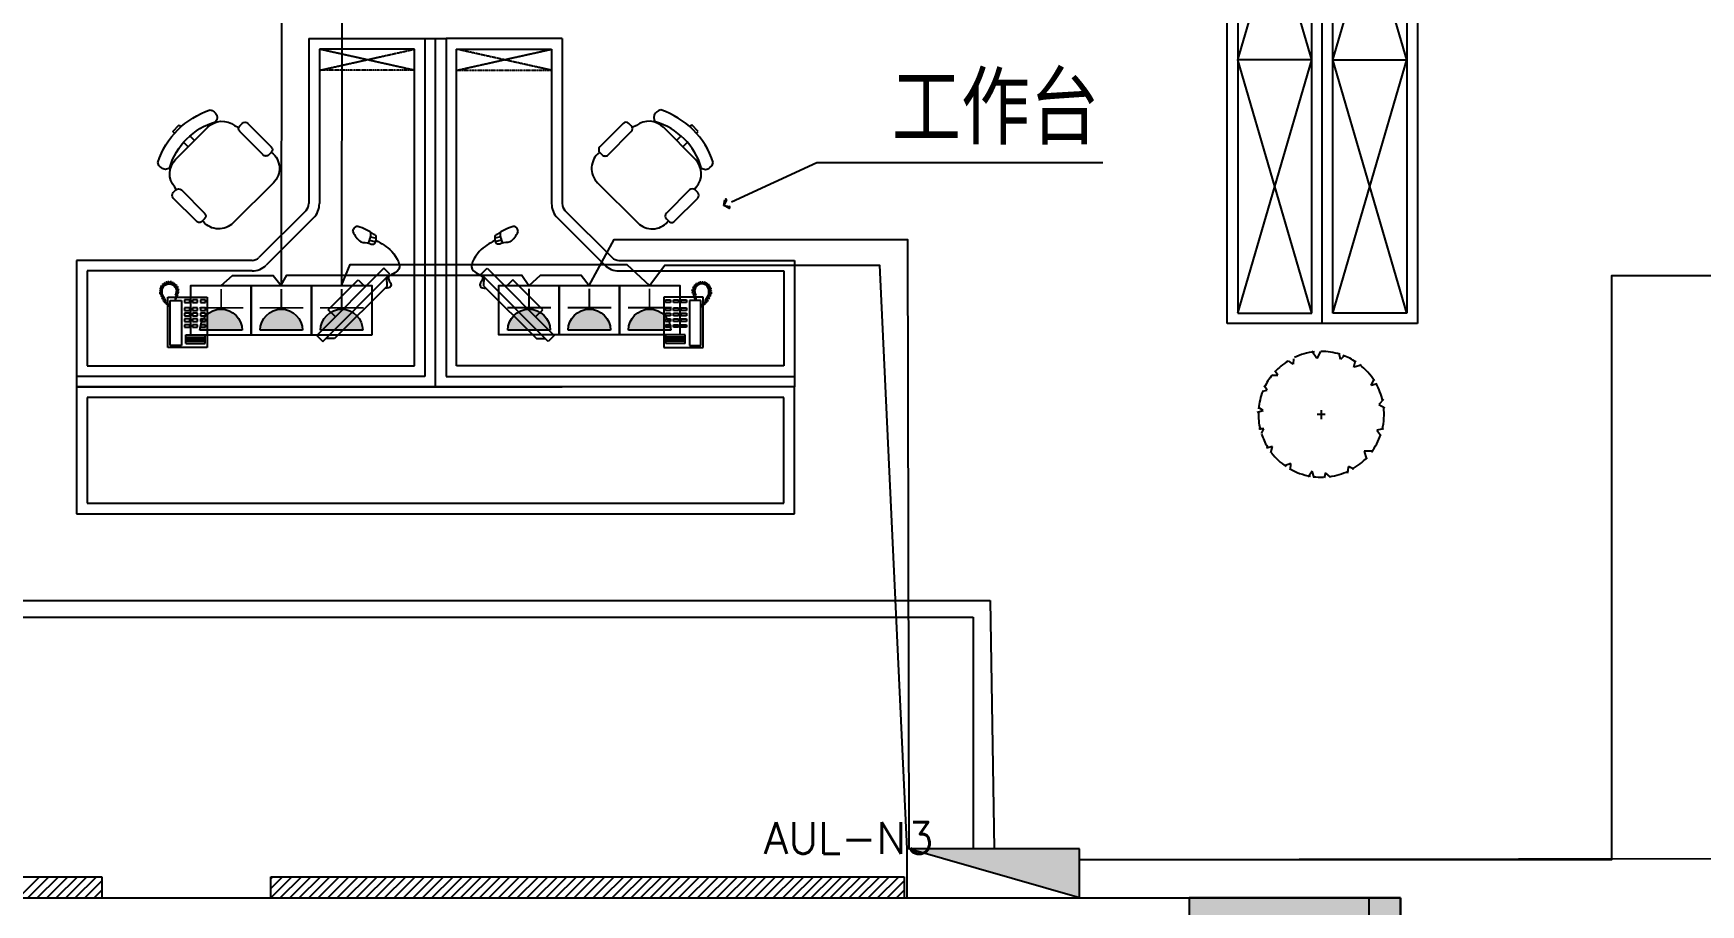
# Model space of a CAD drawing. Header units: inches. Extents: x 10 to 166961, y -47 to 131592.
# Drawn here: x 136649 to 144545, y 33230 to 37357 of the extents above; entities that cross this region are included whole.
import ezdxf

# ---------------------------------------------------------------- set-up
doc = ezdxf.new("R2010")
doc.units = ezdxf.units.IN
doc.header["$MEASUREMENT"] = 0
doc.linetypes.add('CONTINOUS', pattern=[0])
doc.linetypes.add('HIDDEN', pattern=[0.375, 0.25, -0.125])
for name, color, linetype in [('2', 2, 'Continuous'), ('6', 6, 'Continuous'), ('8', 8, 'Continuous'), ('D-电气标号', 7, 'Continuous'), ('Shearwall', 7, 'Continuous'), ('shearwall-bh', 253, 'Continuous'), ('z', 2, 'Continuous'), ('尺寸3', 31, 'Continuous'), ('插座图', 4, 'Continuous')]:
    doc.layers.add(name, color=color, linetype=linetype)
doc.styles.add('F', font='')
doc.styles.get("Standard").update_dxf_attribs({"font": 'txt', "bigfont": 'gbcbig.shx'})
doc.styles.get('F').set_extended_font_data('SimHei')

# ---------------------------------------------------------------- blocks, each defined once
blk = doc.blocks.new('arrr')
at = {"layer": '6'}
for p, q in [((0, 0), (-0.54, 0.41)), ((-0.54, -0.41), (0, 0)), ((-0.39, 0.55), (0, 0)), ((0, 0), (-0.39, -0.55))]:
    blk.add_line(p, q, dxfattribs=at)
for centre, start, end in [((-0.47, 0.49), 34.9749, 232.6151), ((-0.47, -0.49), 127.3887, 325.0213)]:
    blk.add_arc(centre, 0.105, start, end, dxfattribs=at)
blk = doc.blocks.new('A$C127C375D')
at = {"layer": '插座图', "lineweight": -2}
blk.add_hatch(color=3, dxfattribs=at).paths.add_polyline_path([(91.7, 8.4, 1), (16.1, 8.4)])
at = {"layer": '插座图', "color": 3, "lineweight": -2}
blk.add_line((16.1, 8.4), (91.7, 8.4), dxfattribs=at)
blk.add_lwpolyline([(0, 0), (107.8, 0), (107.8, 88.6), (0, 88.6)], close=True, dxfattribs=at)
at = {"layer": '插座图', "color": 3, "lineweight": -2, "const_width": 3.2}
for points in [[(53.9, 46.2), (53.9, 82.6)], [(14.3, 48.8), (92.6, 48.8)]]:
    blk.add_lwpolyline(points, dxfattribs=at)
at = {"layer": '插座图', "color": 3, "lineweight": -2}
blk.add_arc((53.9, 8.4), 37.8, 0, 180, dxfattribs=at)
blk = doc.blocks.new('A$C120B0ACC')
at = {"layer": '插座图', "lineweight": -2}
blk.add_hatch(color=3, dxfattribs=at).paths.add_polyline_path([(0, 44.1), (0, 0), (152.7, 0)])
at = {"layer": '插座图', "color": 3, "lineweight": -2}
for p, q in [((154.2, 44.1), (0, 44.1)), ((0, 44.1), (152.7, 0)), ((0, 44.1), (0, 0)), ((154.2, 0), (154.2, 44.1)), ((0, 0), (154.2, 0)), ((0, 0), (152.7, 0))]:
    blk.add_line(p, q, dxfattribs=at)

msp = doc.modelspace()

# ---------------------------------------------------------------- hatches: boundary and pattern name
at = {"layer": 'shearwall-bh'}
msp.add_hatch(color=252, dxfattribs=at).paths.add_polyline_path([(143123.4, 33262), (142123.4, 33262), (142123.4, 32212), (143123.4, 32212)])

# ---------------------------------------------------------------- linework, layer by layer
at = {"color": 2}
for p, q in [((137824.7, 37628.7), (137823.2, 36164.3)), ((138110.2, 37628.7), (138108.7, 36162.8)), ((127066, 34671), (141181, 34671)), ((141181, 34671), (141198.7, 33495.3)), ((127003.5, 34592), (141100, 34592)), ((141100, 34592), (141100, 33495.3)), ((146509.7, 33451), (141603, 33442))]:
    msp.add_line(p, q, dxfattribs=at)
at = {"color": 0, "linetype": 'ByBlock'}
for p, q in [((142727.5, 35817.5), (142703.7, 35851.7)), ((142745.3, 35850.2), (142727.5, 35817.5)), ((142614.7, 35790.8), (142593.9, 35805.7)), ((142617.6, 35816), (142614.7, 35790.8)), ((142839, 35811.6), (142832.9, 35842.8)), ((142858.2, 35831), (142839, 35811.6)), ((142902.9, 35775.9), (142910.3, 35807.1)), ((142938.4, 35784.9), (142902.9, 35775.9)), ((142513.6, 35737.3), (142541.9, 35737.3)), ((142541.9, 35737.3), (142528.5, 35758.1)), ((142984.4, 35689.8), (142999.4, 35719.5)), ((143012.7, 35697.2), (142984.4, 35689.8)), ((142470.5, 35663), (142492.9, 35667.6)), ((142492.9, 35667.6), (142478.1, 35688.3)), ((143042.4, 35622.9), (143021.6, 35599.2)), ((142445.4, 35562.1), (142473.5, 35570.9)), ((142473.5, 35570.9), (142455.7, 35581.3)), ((142766.2, 35552.5), (142729, 35552.5)), ((142748.2, 35572.4), (142748.2, 35529.4)), ((143021.6, 35599.2), (143049.8, 35582.8)), ((142476.6, 35483.3), (142452.8, 35483.3)), ((142466.1, 35462.5), (142476.6, 35483.3)), ((143043.9, 35483.3), (143011.2, 35477.4)), ((143011.2, 35477.4), (143030.6, 35452.1)), ((142518.2, 35400), (142488.4, 35392.6)), ((142509.3, 35370.4), (142518.2, 35400)), ((142994.9, 35377.8), (142951.7, 35377.8)), ((142951.7, 35377.8), (142962.2, 35340.7)), ((142604.3, 35319.8), (142574.6, 35308)), ((142602.8, 35290.2), (142604.3, 35319.8)), ((142877.6, 35305), (142871.5, 35272.3)), ((142902.9, 35293.2), (142877.6, 35305)), ((142705.2, 35282.8), (142686, 35254.5)), ((142714.2, 35253.1), (142705.2, 35282.8)), ((142769.1, 35275.4), (142761.7, 35251.6)), ((142792.8, 35254.5), (142769.1, 35275.4))]:
    msp.add_line(p, q, dxfattribs=at)
at = {"color": 2}
for points in [[(139281.7, 36163.3), (139400, 36380), (140788, 36380), (140794.4, 33495.3)], [(138108.7, 36162.8), (138149.5, 36262.5), (139460, 36262.5), (139567.2, 36162.8)], [(139567.2, 36163.3), (139640, 36258.5), (140655.5, 36258.5), (140786.1, 33495.3)], [(137537.7, 36162.8), (137592.5, 36210.5), (137784, 36210.5), (137823.2, 36162.8)], [(137823.2, 36164.3), (137849, 36211), (138962, 36211), (138995.7, 36162.8)], [(138996.2, 36163.3), (139051, 36211), (139242.5, 36211), (139281.7, 36163.3)], [(145938.7, 36162.3), (145886.5, 36209), (144123, 36209), (144123, 33442), (141603, 33442)]]:
    msp.add_lwpolyline(points, dxfattribs=at)
at = {"color": 0, "linetype": 'ByBlock'}
for start, end in [(72.84372, 90.25861), (122.01221, 137.54092), (96.2638, 115.32162), (56.27832, 69.77064), (32.07924, 52.21135), (140.94414, 154.8696), (12.43048, 29.3539), (158.29585, 175.00863), (177.31874, 194.27366), (346.09414, 6.65978), (198.26287, 211.07656), (322.95095, 341.32945), (217.83327, 236.29148), (299.44959, 316.70632), (239.60623, 260.26287), (262.58189, 272.04026), (277.44769, 295.76344)]:
    msp.add_arc((142748.2, 35552.5), 297.8, start, end, dxfattribs=at)
at = {"layer": '2', "color": 252}
for p, q in [((137953.5, 37332), (138503.4, 37332)), ((138503.4, 37332), (138503.4, 35732)), ((138503.4, 37332), (138603.4, 37332)), ((138553.4, 35682), (138553.4, 37332)), ((138603.4, 37332), (138603.4, 35732)), ((139153.2, 37332), (138603.4, 37332)), ((138503.4, 35732), (136853.4, 35732)), ((136853.4, 35732), (136853.4, 35682)), ((138603.4, 35732), (140253.4, 35732)), ((140253.4, 35732), (140253.4, 35682)), ((136853.4, 35682), (138553.4, 35682)), ((138553.4, 35682), (137953.5, 35682)), ((138553.4, 35682), (137953.5, 35682)), ((138553.4, 35682), (139153.2, 35682)), ((138553.4, 35682), (139153.2, 35682)), ((140253.4, 35682), (138553.4, 35682))]:
    msp.add_line(p, q, dxfattribs=at)
at = {"layer": '6', "color": 252}
for p, q in [((137953.5, 37332), (137953.5, 36550.5)), ((139153.2, 37332), (139153.2, 36550.5)), ((137504.5, 36985.7), (137511.5, 36978.7)), ((139602.3, 36985.7), (139595.3, 36978.7)), ((137309, 36892.8), (137339.2, 36923)), ((137318.6, 36883.2), (137309, 36892.8)), ((137322.7, 36759.9), (137474.4, 36912.3)), ((137339.2, 36923), (137348.9, 36913.3)), ((137602.2, 36920), (137621.6, 36910.9)), ((137626.3, 36918.8), (137637.7, 36930.2)), ((137736.4, 36781.6), (137626.3, 36891.6)), ((137664.9, 36930.2), (137775, 36820.2)), ((139441.9, 36930.2), (139331.8, 36820.2)), ((139370.4, 36781.6), (139480.4, 36891.6)), ((139480.4, 36918.8), (139469.1, 36930.2)), ((139504.6, 36920), (139485.2, 36910.9)), ((139784, 36759.9), (139632.4, 36912.3)), ((139767.6, 36923), (139757.9, 36913.3)), ((139797.8, 36892.8), (139767.6, 36923)), ((139788.1, 36883.2), (139797.8, 36892.8)), ((137382.2, 36819.6), (137361.5, 36840.3)), ((137391.6, 36870.4), (137412.2, 36849.8)), ((139715.1, 36870.4), (139694.6, 36849.8)), ((139724.6, 36819.6), (139745.3, 36840.3)), ((137253.7, 36720.9), (137246.8, 36727.9)), ((137775, 36793), (137763.6, 36781.6)), ((137776, 36794.1), (137777.5, 36793)), ((139330.7, 36794.1), (139329.3, 36793)), ((139331.8, 36793), (139343.2, 36781.6)), ((139853, 36720.9), (139860, 36727.9)), ((137785.9, 36649.5), (137595.2, 36458.8)), ((139320.9, 36649.5), (139511.6, 36458.8)), ((137311.5, 36604), (137322.9, 36615.4)), ((137421.5, 36466.7), (137311.5, 36576.8)), ((137324.8, 36617), (137318.3, 36629)), ((137350.1, 36615.4), (137460.1, 36505.3)), ((139756.7, 36615.4), (139646.7, 36505.3)), ((139685.3, 36466.7), (139795.3, 36576.8)), ((139782, 36617), (139788.5, 36629)), ((139795.3, 36604), (139783.9, 36615.4)), ((137940.4, 36518.7), (137716.7, 36295.1)), ((139166.4, 36518.7), (139390.1, 36295.1)), ((137460.1, 36478.1), (137448.7, 36466.7)), ((137454.5, 36463.8), (137450.5, 36468.5)), ((139646.7, 36478.1), (139658.1, 36466.7)), ((139652.2, 36463.8), (139656.3, 36468.5)), ((137684.9, 36281.9), (136853.4, 36281.9)), ((136853.4, 36281.9), (136853.4, 35732)), ((139421.9, 36281.9), (140253.4, 36281.9)), ((140253.4, 36281.9), (140253.4, 35732))]:
    msp.add_line(p, q, dxfattribs=at)
for centre, start, end in [((137908.5, 36550.5), 315.00001, 0), ((139198.2, 36550.5), 180, 224.99999), ((137684.9, 36326.9), 270, 315.00001), ((139421.9, 36326.9), 224.99999, 270)]:
    msp.add_arc(centre, 45, start, end, dxfattribs=at)
at = {"layer": '6', "color": 252, "extrusion": (0, 0, -1)}
for centre, major_axis, start_param, end_param in [((137606.3, 36626.2), (273.6, 273.6), 4.241936, 5.182842), ((137484.1, 36965.3), (20.4, 20.4), 4.712389, 4.726071), ((137484.1, 36965.3), (20.4, 20.4), -0.705229, 0), ((137491.1, 36958.3), (20.4, 20.4), 0, 1.570796), ((137601, 36631.4), (225.8, 225.8), 4.211213, 5.213565), ((137542.6, 36844.5), (68, 68), 4.709722, 6.166276), ((137639.9, 36905.2), (13.6, 13.6), 3.141593, 4.712389), ((137651.3, 36916.6), (13.6, 13.6), 4.712389, 6.283185), ((137761.4, 36806.6), (13.6, 13.6), 0, 1.570796), ((137267.2, 36748.3), (20.4, 20.4), 3.141593, 3.846821), ((137267.2, 36748.3), (-20.4, 20.4), 6.269503, 6.283185), ((137274.2, 36741.3), (20.4, 20.4), 1.570796, 3.141593), ((137390.9, 36692), (68, 68), 3.212044, 4.709722), ((137750, 36795.2), (13.6, 13.6), 1.570796, 3.141593), ((137717.8, 36717.5), (68, 68), -0.116909, 1.570796), ((137325.1, 36590.4), (13.6, 13.6), 3.141593, 4.712389), ((137336.5, 36601.7), (13.6, 13.6), 4.712389, 6.283185), ((137446.5, 36491.7), (13.6, 13.6), 0, 1.570796), ((137435.1, 36480.3), (13.6, 13.6), 1.570796, 3.141593), ((137527.2, 36526.9), (68, 68), 1.570796, 3.212044)]:
    msp.add_ellipse(centre, major_axis=major_axis, ratio=1, start_param=start_param, end_param=end_param, dxfattribs=at)
at = {"layer": '6', "color": 252}
for centre, major_axis, start_param, end_param in [((139615.7, 36958.3), (-20.4, 20.4), 0, 1.570796), ((139622.7, 36965.3), (-20.4, 20.4), -0.705229, 0), ((139500.5, 36626.2), (-273.6, 273.6), 4.241936, 5.182842), ((139622.7, 36965.3), (-20.4, 20.4), 4.712389, 4.726071), ((139455.5, 36916.6), (-13.6, 13.6), 4.712389, 6.283185), ((139466.8, 36905.2), (-13.6, 13.6), 3.141593, 4.712389), ((139564.2, 36844.5), (-68, 68), 4.709722, 6.166276), ((139505.7, 36631.4), (-225.8, 225.8), 4.211213, 5.213565), ((139345.4, 36806.6), (-13.6, 13.6), 0, 1.570796), ((139388.9, 36717.5), (-68, 68), -0.116909, 1.570796), ((139356.8, 36795.2), (-13.6, 13.6), 1.570796, 3.141593), ((139715.8, 36692), (-68, 68), 3.212044, 4.709722), ((139832.6, 36741.3), (-20.4, 20.4), 1.570796, 3.141593), ((139839.6, 36748.3), (20.4, 20.4), 6.269503, 6.283185), ((139839.6, 36748.3), (-20.4, 20.4), 3.141593, 3.846821), ((139770.3, 36601.7), (-13.6, 13.6), 4.712389, 6.283185), ((139781.7, 36590.4), (-13.6, 13.6), 3.141593, 4.712389), ((139660.3, 36491.7), (-13.6, 13.6), 0, 1.570796), ((139579.6, 36526.9), (-68, 68), 1.570796, 3.212044), ((139671.7, 36480.3), (-13.6, 13.6), 1.570796, 3.141593)]:
    msp.add_ellipse(centre, major_axis=major_axis, ratio=1, start_param=start_param, end_param=end_param, dxfattribs=at)
at = {"layer": '8', "color": 252, "linetype": 'HIDDEN'}
for p, q in [((138003.5, 37182), (138453.4, 37282)), ((138453.4, 37182), (138003.5, 37282)), ((139103.2, 37182), (138653.4, 37282)), ((138653.4, 37182), (139103.2, 37282)), ((138453.4, 37182), (138003.5, 37182)), ((138653.4, 37182), (139103.2, 37182))]:
    msp.add_line(p, q, dxfattribs=at)
at = {"layer": '8', "color": 252}
for p, q in [((138003.5, 37282), (138003.5, 36550.5)), ((138453.4, 37282), (138003.5, 37282)), ((138453.4, 35782), (138453.4, 37282)), ((138653.4, 35782), (138653.4, 37282)), ((138653.4, 37282), (139103.2, 37282)), ((139103.2, 37282), (139103.2, 36550.5)), ((137975.7, 36483.4), (137752.1, 36259.7)), ((139131.1, 36483.4), (139354.7, 36259.7)), ((138162.5, 36417.9), (138164.5, 36430.2)), ((138944.3, 36417.9), (138942.3, 36430.2)), ((138242, 36377.2), (138269.3, 36369.2)), ((138245.9, 36393.6), (138273.1, 36386.2)), ((138860.9, 36393.6), (138833.7, 36386.2)), ((138864.8, 36377.2), (138837.5, 36369.2)), ((137684.9, 36231.9), (136903.4, 36231.9)), ((136903.4, 36231.9), (136903.4, 35782)), ((137262.8, 36170.9), (137259.3, 36166.8)), ((137259.3, 36166.8), (137262.8, 36158.4)), ((137269, 36166.4), (137262.8, 36170.9)), ((137271.9, 36175.7), (137267.9, 36173.9)), ((137267.9, 36173.9), (137269, 36166.4)), ((137268.1, 36162.1), (137282.1, 36168.8)), ((137277.6, 36170.6), (137271.9, 36175.7)), ((137281.9, 36180), (137277, 36178)), ((137277, 36178), (137277.6, 36170.6)), ((137284.8, 36172.1), (137281.9, 36180)), ((137282.1, 36168.8), (137297.9, 36170)), ((137286.6, 36179.5), (137284.8, 36172.1)), ((137291, 36180.1), (137286.6, 36179.5)), ((137294.9, 36173.4), (137291, 36180.1)), ((137297.3, 36179.8), (137294.9, 36173.4)), ((137302.3, 36179.4), (137297.3, 36179.8)), ((137297.9, 36170), (137311.8, 36163.9)), ((137302.2, 36170.9), (137302.3, 36179.4)), ((137306.3, 36177.2), (137302.2, 36170.9)), ((137310.2, 36175.4), (137306.3, 36177.2)), ((137310.8, 36167.9), (137310.2, 36175.4)), ((137316.1, 36173.3), (137310.8, 36167.9)), ((137320.6, 36170.2), (137316.1, 36173.3)), ((137317.2, 36162.5), (137320.6, 36170.2)), ((139421.9, 36231.9), (140203.4, 36231.9)), ((139786.1, 36170.2), (139790.6, 36173.3)), ((139789.6, 36162.5), (139786.1, 36170.2)), ((139790.6, 36173.3), (139796, 36167.9)), ((139808.8, 36170), (139795, 36163.9)), ((139796, 36167.9), (139796.6, 36175.4)), ((139796.6, 36175.4), (139800.5, 36177.2)), ((139800.5, 36177.2), (139804.5, 36170.9)), ((139804.5, 36179.4), (139809.5, 36179.8)), ((139804.5, 36170.9), (139804.5, 36179.4)), ((139824.7, 36168.8), (139808.8, 36170)), ((139809.5, 36179.8), (139811.9, 36173.4)), ((139811.9, 36173.4), (139815.8, 36180.1)), ((139815.8, 36180.1), (139820.2, 36179.5)), ((139820.2, 36179.5), (139822, 36172.1)), ((139822, 36172.1), (139824.8, 36180)), ((139838.7, 36162.1), (139824.7, 36168.8)), ((139824.8, 36180), (139829.8, 36178)), ((139829.8, 36178), (139829.2, 36170.6)), ((139829.2, 36170.6), (139834.8, 36175.7)), ((139834.8, 36175.7), (139838.9, 36173.9)), ((139838.9, 36173.9), (139837.8, 36166.4)), ((139837.8, 36166.4), (139844, 36170.9)), ((139844, 36170.9), (139847.5, 36166.8)), ((139847.5, 36166.8), (139844, 36158.4)), ((140203.4, 36231.9), (140203.4, 35782)), ((137248.3, 36131.1), (137248, 36123.2)), ((137248, 36123.2), (137255.4, 36121.5)), ((137256.1, 36131.3), (137248.3, 36131.1)), ((137248.6, 36139.8), (137248.4, 36133.7)), ((137248.4, 36133.7), (137256.1, 36131.3)), ((137255.3, 36142.8), (137248.6, 36139.8)), ((137249.7, 36151.4), (137248.9, 36145)), ((137248.9, 36145), (137255.3, 36142.8)), ((137257.8, 36151), (137249.7, 36151.4)), ((137255.4, 36121.5), (137251.8, 36116.9)), ((137251.8, 36116.9), (137254.7, 36110.6)), ((137255.5, 36161.1), (137252.9, 36156.7)), ((137252.9, 36156.7), (137257.8, 36151)), ((137254.7, 36110.6), (137261.2, 36112)), ((137262.8, 36158.4), (137255.5, 36161.1)), ((137261.2, 36112), (137257.4, 36105)), ((137257.4, 36105), (137261, 36098)), ((137258.6, 36145.4), (137268.1, 36162.1)), ((137258.7, 36120.3), (137258.6, 36145.4)), ((137269.8, 36101.2), (137258.8, 36119.8)), ((137261, 36098), (137268.6, 36099.1)), ((137268.6, 36099.1), (137263.8, 36093.1)), ((137263.8, 36093.1), (137265.7, 36088.7)), ((137265.7, 36088.7), (137269.4, 36090)), ((137269.4, 36090), (137266.5, 36087)), ((137266.5, 36087), (137267.9, 36084.2)), ((137276.4, 36089.4), (137269.8, 36101.2)), ((137273.1, 36087.8), (137276.4, 36089.4)), ((137275.6, 36087.1), (137273.1, 36087.8)), ((137276.3, 36085), (137275.6, 36087.1)), ((137285.3, 36075.8), (137285.3, 36107)), ((137285.3, 36107), (137321.3, 36107)), ((137296.1, 35879.1), (137296.1, 36091.9)), ((137296.1, 36091.9), (137351, 36091.9)), ((137311.8, 36163.9), (137322.1, 36152.9)), ((137324.6, 36165.3), (137317.2, 36162.5)), ((137320, 36101.1), (137319.3, 36091.9)), ((137321.3, 36107), (137320, 36101.1)), ((137323.3, 36122.9), (137320.4, 36117.7)), ((137320.4, 36117.7), (137323.7, 36113.1)), ((137323.7, 36113.1), (137321.3, 36107)), ((137322.1, 36152.9), (137327.3, 36138.3)), ((137327.3, 36138.3), (137323.3, 36122.9)), ((137323.5, 36091.9), (137323.6, 36092.9)), ((137323.6, 36092.9), (137324.6, 36105.1)), ((137328.1, 36160.9), (137324.6, 36165.3)), ((137324.6, 36105.1), (137327, 36111.2)), ((137325, 36154.8), (137328.1, 36160.9)), ((137331.8, 36157), (137325, 36154.8)), ((137325.4, 36107), (137471.4, 36107)), ((137326.2, 36123.7), (137334.3, 36125.5)), ((137332.7, 36120.2), (137326.2, 36123.7)), ((137326.8, 36112.9), (137330.3, 36114.6)), ((137327, 36111.2), (137326.8, 36112.9)), ((137328.3, 36145.9), (137333.9, 36151.5)), ((137335.9, 36144.9), (137328.3, 36145.9)), ((137328.7, 36135.4), (137337.1, 36138.4)), ((137336, 36132.1), (137328.7, 36135.4)), ((137330.3, 36114.6), (137332.7, 36120.2)), ((137333.9, 36151.5), (137331.8, 36157)), ((137334.3, 36125.5), (137336, 36132.1)), ((137337.1, 36138.4), (137335.9, 36144.9)), ((137351, 36091.9), (137351, 35879.1)), ((137365.3, 36094.8), (137365.3, 36082.7)), ((137389.5, 36094.8), (137365.3, 36094.8)), ((137389.5, 36082.7), (137389.5, 36094.8)), ((137402.2, 36094.8), (137402.2, 36082.7)), ((137426.5, 36094.8), (137402.2, 36094.8)), ((137426.5, 36082.7), (137426.5, 36094.8)), ((137440.2, 36094.8), (137440.2, 36082.7)), ((137464.5, 36094.8), (137440.2, 36094.8)), ((137464.5, 36082.7), (137464.5, 36094.8)), ((137471.4, 36107), (137471.4, 35869.4)), ((139781.4, 36107), (139635.3, 36107)), ((139635.3, 36107), (139635.3, 35869.4)), ((139642.3, 36082.7), (139642.3, 36094.8)), ((139642.3, 36094.8), (139666.5, 36094.8)), ((139666.5, 36094.8), (139666.5, 36082.7)), ((139680.3, 36082.7), (139680.3, 36094.8)), ((139680.3, 36094.8), (139704.6, 36094.8)), ((139704.6, 36094.8), (139704.6, 36082.7)), ((139717.3, 36082.7), (139717.3, 36094.8)), ((139717.3, 36094.8), (139741.5, 36094.8)), ((139741.5, 36094.8), (139741.5, 36082.7)), ((139810.7, 36091.9), (139755.8, 36091.9)), ((139755.8, 36091.9), (139755.8, 35879.1)), ((139769.6, 36138.4), (139770.9, 36144.9)), ((139778.1, 36135.4), (139769.6, 36138.4)), ((139770.7, 36132.1), (139778.1, 36135.4)), ((139772.5, 36125.5), (139770.7, 36132.1)), ((139770.9, 36144.9), (139778.5, 36145.9)), ((139780.5, 36123.7), (139772.5, 36125.5)), ((139772.9, 36151.5), (139775, 36157)), ((139778.5, 36145.9), (139772.9, 36151.5)), ((139774, 36120.2), (139780.5, 36123.7)), ((139776.5, 36114.6), (139774, 36120.2)), ((139775, 36157), (139781.8, 36154.8)), ((139780, 36112.9), (139776.5, 36114.6)), ((139778.7, 36160.9), (139782.2, 36165.3)), ((139781.8, 36154.8), (139778.7, 36160.9)), ((139784.6, 36152.9), (139779.5, 36138.3)), ((139779.5, 36138.3), (139783.5, 36122.9)), ((139779.8, 36111.2), (139780, 36112.9)), ((139782.2, 36105.1), (139779.8, 36111.2)), ((139782.2, 36165.3), (139789.6, 36162.5)), ((139783.2, 36092.9), (139782.2, 36105.1)), ((139786.3, 36117.7), (139783.1, 36113.1)), ((139783.1, 36113.1), (139785.5, 36107)), ((139783.3, 36091.9), (139783.2, 36092.9)), ((139783.5, 36122.9), (139786.3, 36117.7)), ((139795, 36163.9), (139784.6, 36152.9)), ((139785.5, 36107), (139786.7, 36101.1)), ((139821.4, 36107), (139785.5, 36107)), ((139786.7, 36101.1), (139787.5, 36091.9)), ((139810.7, 35879.1), (139810.7, 36091.9)), ((139821.4, 36075.8), (139821.4, 36107)), ((139830.4, 36089.4), (139837, 36101.2)), ((139833.7, 36087.8), (139830.4, 36089.4)), ((139830.5, 36085), (139831.2, 36087.1)), ((139831.2, 36087.1), (139833.7, 36087.8)), ((139837, 36101.2), (139848, 36119.8)), ((139837.4, 36090), (139840.2, 36087)), ((139841.1, 36088.7), (139837.4, 36090)), ((139838.2, 36099.1), (139843, 36093.1)), ((139845.8, 36098), (139838.2, 36099.1)), ((139848.2, 36145.4), (139838.7, 36162.1)), ((139840.2, 36087), (139838.9, 36084.2)), ((139843, 36093.1), (139841.1, 36088.7)), ((139844, 36158.4), (139851.3, 36161.1)), ((139845.5, 36112), (139849.4, 36105)), ((139852.1, 36110.6), (139845.5, 36112)), ((139849.4, 36105), (139845.8, 36098)), ((139848.1, 36120.3), (139848.2, 36145.4)), ((139853.9, 36156.7), (139848.9, 36151)), ((139848.9, 36151), (139857.1, 36151.4)), ((139858.4, 36133.7), (139850.7, 36131.3)), ((139850.7, 36131.3), (139858.5, 36131.1)), ((139851.3, 36161.1), (139853.9, 36156.7)), ((139851.3, 36121.5), (139855, 36116.9)), ((139858.8, 36123.2), (139851.4, 36121.5)), ((139857.9, 36145), (139851.5, 36142.8)), ((139851.5, 36142.8), (139858.1, 36139.8)), ((139855, 36116.9), (139852.1, 36110.6)), ((139857.1, 36151.4), (139857.9, 36145)), ((139858.1, 36139.8), (139858.4, 36133.7)), ((139858.5, 36131.1), (139858.8, 36123.2)), ((137267.9, 36084.2), (137272.8, 36084.4)), ((137272.8, 36084.4), (137274.5, 36081.2)), ((137274.5, 36081.2), (137276.7, 36076.8)), ((137279.8, 36079.7), (137276.3, 36085)), ((137276.7, 36076.8), (137296.1, 36060.8)), ((137296.1, 36068.4), (137279.8, 36079.7)), ((137285.3, 35869.4), (137285.3, 36069.7)), ((137365.3, 36082.7), (137389.5, 36082.7)), ((137365.3, 36057), (137365.3, 36044.9)), ((137389.5, 36057), (137365.3, 36057)), ((137365.3, 36044.9), (137389.5, 36044.9)), ((137365.3, 36031.5), (137365.3, 36019.4)), ((137389.5, 36031.5), (137365.3, 36031.5)), ((137365.3, 36019.4), (137389.5, 36019.4)), ((137389.5, 36044.9), (137389.5, 36057)), ((137389.5, 36019.4), (137389.5, 36031.5)), ((137402.2, 36082.7), (137426.5, 36082.7)), ((137402.2, 36057), (137402.2, 36044.9)), ((137426.5, 36057), (137402.2, 36057)), ((137402.2, 36044.9), (137426.5, 36044.9)), ((137402.2, 36031.5), (137402.2, 36019.4)), ((137426.5, 36031.5), (137402.2, 36031.5)), ((137402.2, 36019.4), (137426.5, 36019.4)), ((137426.5, 36044.9), (137426.5, 36057)), ((137426.5, 36019.4), (137426.5, 36031.5)), ((137440.2, 36082.7), (137464.5, 36082.7)), ((137440.2, 36057), (137440.2, 36044.9)), ((137464.5, 36057), (137440.2, 36057)), ((137440.2, 36044.9), (137464.5, 36044.9)), ((137440.2, 36031.5), (137440.2, 36019.4)), ((137464.5, 36031.5), (137440.2, 36031.5)), ((137440.2, 36019.4), (137464.5, 36019.4)), ((137464.5, 36044.9), (137464.5, 36057)), ((137464.5, 36019.4), (137464.5, 36031.5)), ((139666.5, 36082.7), (139642.3, 36082.7)), ((139642.3, 36044.9), (139642.3, 36057)), ((139642.3, 36057), (139666.5, 36057)), ((139666.5, 36044.9), (139642.3, 36044.9)), ((139642.3, 36019.4), (139642.3, 36031.5)), ((139642.3, 36031.5), (139666.5, 36031.5)), ((139666.5, 36019.4), (139642.3, 36019.4)), ((139666.5, 36057), (139666.5, 36044.9)), ((139666.5, 36031.5), (139666.5, 36019.4)), ((139704.6, 36082.7), (139680.3, 36082.7)), ((139680.3, 36044.9), (139680.3, 36057)), ((139680.3, 36057), (139704.6, 36057)), ((139704.6, 36044.9), (139680.3, 36044.9)), ((139680.3, 36019.4), (139680.3, 36031.5)), ((139680.3, 36031.5), (139704.6, 36031.5)), ((139704.6, 36019.4), (139680.3, 36019.4)), ((139704.6, 36057), (139704.6, 36044.9)), ((139704.6, 36031.5), (139704.6, 36019.4)), ((139741.5, 36082.7), (139717.3, 36082.7)), ((139717.3, 36044.9), (139717.3, 36057)), ((139717.3, 36057), (139741.5, 36057)), ((139741.5, 36044.9), (139717.3, 36044.9)), ((139717.3, 36019.4), (139717.3, 36031.5)), ((139717.3, 36031.5), (139741.5, 36031.5)), ((139741.5, 36019.4), (139717.3, 36019.4)), ((139741.5, 36057), (139741.5, 36044.9)), ((139741.5, 36031.5), (139741.5, 36019.4)), ((139810.7, 36068.4), (139827, 36079.7)), ((139830.1, 36076.8), (139810.7, 36060.8)), ((139821.4, 35869.4), (139821.4, 36069.7)), ((139827, 36079.7), (139830.5, 36085)), ((139832.3, 36081.2), (139830.1, 36076.8)), ((139834, 36084.4), (139832.3, 36081.2)), ((139838.9, 36084.2), (139834, 36084.4)), ((137365.3, 36004.5), (137365.3, 35992.3)), ((137389.5, 36004.5), (137365.3, 36004.5)), ((137365.3, 35992.3), (137389.5, 35992.3)), ((137365.3, 35977), (137365.3, 35964.9)), ((137389.5, 35977), (137365.3, 35977)), ((137365.3, 35964.9), (137389.5, 35964.9)), ((137389.5, 35992.3), (137389.5, 36004.5)), ((137389.5, 35964.9), (137389.5, 35977)), ((137402.2, 36004.5), (137402.2, 35992.3)), ((137426.5, 36004.5), (137402.2, 36004.5)), ((137402.2, 35992.3), (137426.5, 35992.3)), ((137402.2, 35977), (137402.2, 35964.9)), ((137426.5, 35977), (137402.2, 35977)), ((137402.2, 35964.9), (137426.5, 35964.9)), ((137426.5, 35992.3), (137426.5, 36004.5)), ((137426.5, 35964.9), (137426.5, 35977)), ((137440.2, 36004.5), (137440.2, 35992.3)), ((137464.5, 36004.5), (137440.2, 36004.5)), ((137440.2, 35992.3), (137464.5, 35992.3)), ((137440.2, 35977), (137440.2, 35964.9)), ((137464.5, 35977), (137440.2, 35977)), ((137440.2, 35964.9), (137464.5, 35964.9)), ((137464.5, 35992.3), (137464.5, 36004.5)), ((137464.5, 35964.9), (137464.5, 35977)), ((139642.3, 35992.3), (139642.3, 36004.5)), ((139642.3, 36004.5), (139666.5, 36004.5)), ((139666.5, 35992.3), (139642.3, 35992.3)), ((139642.3, 35964.9), (139642.3, 35977)), ((139642.3, 35977), (139666.5, 35977)), ((139666.5, 35964.9), (139642.3, 35964.9)), ((139666.5, 36004.5), (139666.5, 35992.3)), ((139666.5, 35977), (139666.5, 35964.9)), ((139680.3, 35992.3), (139680.3, 36004.5)), ((139680.3, 36004.5), (139704.6, 36004.5)), ((139704.6, 35992.3), (139680.3, 35992.3)), ((139680.3, 35964.9), (139680.3, 35977)), ((139680.3, 35977), (139704.6, 35977)), ((139704.6, 35964.9), (139680.3, 35964.9)), ((139704.6, 36004.5), (139704.6, 35992.3)), ((139704.6, 35977), (139704.6, 35964.9)), ((139717.3, 35992.3), (139717.3, 36004.5)), ((139717.3, 36004.5), (139741.5, 36004.5)), ((139741.5, 35992.3), (139717.3, 35992.3)), ((139717.3, 35964.9), (139717.3, 35977)), ((139717.3, 35977), (139741.5, 35977)), ((139741.5, 35964.9), (139717.3, 35964.9)), ((139741.5, 36004.5), (139741.5, 35992.3)), ((139741.5, 35977), (139741.5, 35964.9)), ((137471.4, 35869.4), (137285.3, 35869.4)), ((137351, 35879.1), (137296.1, 35879.1)), ((137370.3, 35888.8), (137370.3, 35928.5)), ((137370.3, 35928.5), (137461.8, 35928.5)), ((137370.3, 35918.5), (137461.8, 35918.5)), ((137370.3, 35908.5), (137461.8, 35908.5)), ((137370.3, 35898.5), (137461.8, 35898.5)), ((137370.3, 35888.5), (137461.8, 35888.5)), ((137461.8, 35888.5), (137461.8, 35928.5)), ((139635.3, 35869.4), (139821.4, 35869.4)), ((139645, 35888.5), (139645, 35928.5)), ((139736.5, 35928.5), (139645, 35928.5)), ((139736.5, 35918.5), (139645, 35918.5)), ((139736.5, 35908.5), (139645, 35908.5)), ((139736.5, 35898.5), (139645, 35898.5)), ((139736.5, 35888.5), (139645, 35888.5)), ((139736.5, 35888.8), (139736.5, 35928.5)), ((139755.8, 35879.1), (139810.7, 35879.1)), ((136903.4, 35782), (138453.4, 35782)), ((140203.4, 35782), (138653.4, 35782))]:
    msp.add_line(p, q, dxfattribs=at)
at = {"layer": '8', "color": 252, "linetype": 'CONTINOUS'}
for p, q in [((138309.3, 36244.3), (137991.1, 35926.1)), ((138019.4, 35897.9), (138337.6, 36216.1)), ((138045.6, 36048.2), (138187.2, 36189.8)), ((138187.2, 36189.8), (138221, 36156.1)), ((138337.6, 36216.1), (138309.3, 36244.3)), ((138323.8, 36159.9), (138323.4, 36201.9)), ((138769.2, 36216.1), (138797.5, 36244.3)), ((139087.4, 35897.9), (138769.2, 36216.1)), ((138783, 36159.9), (138783.4, 36201.9)), ((138797.5, 36244.3), (139115.7, 35926.1)), ((138919.6, 36189.8), (138885.8, 36156.1)), ((139061.2, 36048.2), (138919.6, 36189.8)), ((138323.8, 36159.9), (138075.5, 35911.6)), ((138783, 36159.9), (139031.3, 35911.6)), ((138079.4, 36014.4), (138045.6, 36048.2)), ((139027.4, 36014.4), (139061.2, 36048.2)), ((137991.1, 35926.1), (138019.4, 35897.9)), ((138075.5, 35911.6), (138033.5, 35912)), ((139031.3, 35911.6), (139073.3, 35912)), ((139115.7, 35926.1), (139087.4, 35897.9))]:
    msp.add_line(p, q, dxfattribs=at)
at = {"layer": '8', "color": 252}
for centre, radius, start, end in [((137908.5, 36550.5), 95, 315.00001, 0), ((139198.2, 36550.5), 95, 180, 224.99999), ((138266.7, 36460), 112.4, 201.97257, 233.813), ((138185.3, 36418.8), 23.8, 90.90774, 151.35729), ((138077.1, 36120.5), 339.7, 56.84052, 71.49685), ((138156.7, 36406), 90, 332.1838, 3.69507), ((138255, 36388.7), 18, 5.55168, 63.67154), ((138851.8, 36388.7), 18, 116.32846, 174.44832), ((139029.7, 36120.5), 339.7, 108.50315, 123.15948), ((138950.1, 36406), 90, 176.30493, 207.8162), ((138840.1, 36460), 112.4, 306.187, 338.02743), ((138921.5, 36418.8), 23.8, 28.64271, 89.09226), ((138231.8, 36386.5), 41.2, 322.75032, 5.55168), ((138875, 36386.5), 41.2, 174.44832, 217.24968), ((137684.9, 36326.9), 95, 270, 315.00001), ((139421.9, 36326.9), 95, 224.99999, 270)]:
    msp.add_arc(centre, radius, start, end, dxfattribs=at)
for points, knots in [([(138200.4, 36369.2), (138213.3, 36364.8), (138229.4, 36368.6), (138249.1, 36358.3), (138258, 36356.4), (138265.2, 36361.3), (138266.2, 36363.7)], [0, 0, 0, 0, 61.392948, 66.317377, 85.526749, 97.068118, 97.068118, 97.068118, 97.068118]), ([(138273, 36375.2), (138297.6, 36362.4), (138348.7, 36335.8), (138411.6, 36225.4), (138304.9, 36210.1), (138358.1, 36160.3), (138326.3, 36149.1), (138314.5, 36150.6)], [0, 0, 0, 0, 89.180996, 185.391702, 247.379604, 284.879604, 301.833056, 301.833056, 301.833056, 301.833056]), ([(138833.8, 36375.2), (138809.2, 36362.4), (138758.1, 36335.8), (138695.1, 36225.4), (138801.9, 36210.1), (138748.7, 36160.3), (138780.4, 36149.1), (138792.3, 36150.6)], [0, 0, 0, 0, 89.180996, 185.391702, 247.379604, 284.879604, 301.833056, 301.833056, 301.833056, 301.833056]), ([(138906.4, 36369.2), (138893.5, 36364.8), (138877.3, 36368.6), (138857.6, 36358.3), (138848.7, 36356.4), (138841.6, 36361.3), (138840.6, 36363.7)], [0, 0, 0, 0, 61.392948, 66.317377, 85.526749, 97.068118, 97.068118, 97.068118, 97.068118])]:
    msp.add_open_spline(points, degree=3, knots=knots, dxfattribs=at)
at = {"layer": 'Shearwall', "color": 252}
for p, q in [((143123.4, 33262), (142123.4, 33262)), ((142123.4, 33262), (142123.4, 32212)), ((143123.4, 32212), (143123.4, 33262))]:
    msp.add_line(p, q, dxfattribs=at)
at = {"layer": '尺寸3', "color": 252}
for p, q in [((142303.4, 35982), (142303.4, 40882)), ((142353.4, 40832), (142353.4, 36032)), ((142703.4, 36032), (142703.4, 40832)), ((142753.4, 35982), (142753.4, 40882)), ((142803.4, 36032), (142803.4, 40832)), ((143153.4, 40832), (143153.4, 36032)), ((143203.4, 40882), (143203.4, 35982)), ((142353.4, 37232), (142703.4, 38432)), ((142703.4, 37232), (142353.4, 38432)), ((143153.4, 37232), (142803.4, 38432)), ((142803.4, 37232), (143153.4, 38432)), ((142703.4, 37232), (142353.4, 37232)), ((142703.4, 36032), (142353.4, 37232)), ((142353.4, 36032), (142703.4, 37232)), ((142803.4, 37232), (143153.4, 37232)), ((142803.4, 36032), (143153.4, 37232)), ((143153.4, 36032), (142803.4, 37232)), ((142353.4, 36032), (142703.4, 36032)), ((143153.4, 36032), (142803.4, 36032)), ((143203.4, 35982), (142303.4, 35982)), ((140253.4, 35682), (136853.4, 35682)), ((136853.4, 35682), (136853.4, 35082)), ((140203.4, 35632), (136903.4, 35632)), ((136903.4, 35632), (136903.4, 35132)), ((140203.4, 35132), (140203.4, 35632)), ((140253.4, 35082), (140253.4, 35682)), ((136853.4, 35082), (137453.4, 35082)), ((136903.4, 35132), (137403.4, 35132)), ((137403.4, 35132), (137403.4, 35132)), ((137403.4, 35132), (139703.4, 35132)), ((137453.4, 35082), (137453.4, 35082)), ((137453.4, 35082), (139653.4, 35082)), ((139653.4, 35082), (139653.4, 35082)), ((139653.4, 35082), (140253.4, 35082)), ((139703.4, 35132), (139703.4, 35132)), ((139703.4, 35132), (140203.4, 35132)), ((133973.4, 33362), (136973.4, 33362)), ((136577.7, 33262), (136677.7, 33362)), ((136622.6, 33262), (136722.6, 33362)), ((136667.5, 33262), (136767.5, 33362)), ((136712.4, 33262), (136812.4, 33362)), ((136757.3, 33262), (136857.3, 33362)), ((136802.2, 33262), (136902.2, 33362)), ((136847.1, 33262), (136947.1, 33362)), ((136892, 33262), (136973.4, 33343.4)), ((136973.4, 33362), (136973.4, 33262)), ((137773.4, 33262), (137773.4, 33362)), ((137773.4, 33362), (140773.4, 33362)), ((137773.4, 33351.8), (137783.6, 33362)), ((137773.4, 33306.9), (137828.5, 33362)), ((137773.4, 33262), (137873.4, 33362)), ((137818.3, 33262), (137918.3, 33362)), ((137863.2, 33262), (137963.2, 33362)), ((137908.1, 33262), (138008.1, 33362)), ((137953, 33262), (138053, 33362)), ((137997.9, 33262), (138097.9, 33362)), ((138042.8, 33262), (138142.8, 33362)), ((138087.7, 33262), (138187.7, 33362)), ((138132.6, 33262), (138232.6, 33362)), ((138177.5, 33262), (138277.5, 33362)), ((138222.4, 33262), (138322.4, 33362)), ((138267.3, 33262), (138367.3, 33362)), ((138312.2, 33262), (138412.2, 33362)), ((138357.1, 33262), (138457.1, 33362)), ((138402, 33262), (138502, 33362)), ((138446.9, 33262), (138546.9, 33362)), ((138491.8, 33262), (138591.8, 33362)), ((138536.7, 33262), (138636.7, 33362)), ((138581.6, 33262), (138681.6, 33362)), ((138626.5, 33262), (138726.5, 33362)), ((138671.4, 33262), (138771.4, 33362)), ((138716.3, 33262), (138816.3, 33362)), ((138761.2, 33262), (138861.2, 33362)), ((138806.1, 33262), (138906.1, 33362)), ((138851, 33262), (138951, 33362)), ((138895.9, 33262), (138995.9, 33362)), ((138940.8, 33262), (139040.8, 33362)), ((138985.7, 33262), (139085.7, 33362)), ((139030.6, 33262), (139130.6, 33362)), ((139075.5, 33262), (139175.5, 33362)), ((139120.4, 33262), (139220.4, 33362)), ((139165.3, 33262), (139265.3, 33362)), ((139210.2, 33262), (139310.2, 33362)), ((139255.1, 33262), (139355.1, 33362)), ((139300, 33262), (139400, 33362)), ((139344.9, 33262), (139444.9, 33362)), ((139389.8, 33262), (139489.8, 33362)), ((139434.7, 33262), (139534.7, 33362)), ((139479.6, 33262), (139579.6, 33362)), ((139524.5, 33262), (139624.5, 33362)), ((139569.4, 33262), (139669.4, 33362)), ((139614.3, 33262), (139714.3, 33362)), ((139659.2, 33262), (139759.2, 33362)), ((139704.1, 33262), (139804.1, 33362)), ((139749, 33262), (139849, 33362)), ((139793.9, 33262), (139893.9, 33362)), ((139838.8, 33262), (139938.8, 33362)), ((139883.7, 33262), (139983.7, 33362)), ((139928.7, 33262), (140028.7, 33362)), ((139973.6, 33262), (140073.6, 33362)), ((140018.5, 33262), (140118.5, 33362)), ((140063.4, 33262), (140163.4, 33362)), ((140108.3, 33262), (140208.3, 33362)), ((140153.2, 33262), (140253.2, 33362)), ((140198.1, 33262), (140298.1, 33362)), ((140243, 33262), (140343, 33362)), ((140287.9, 33262), (140387.9, 33362)), ((140332.8, 33262), (140432.8, 33362)), ((140377.7, 33262), (140477.7, 33362)), ((140422.6, 33262), (140522.6, 33362)), ((140467.5, 33262), (140567.5, 33362)), ((140512.4, 33262), (140612.4, 33362)), ((140557.3, 33262), (140657.3, 33362)), ((140602.2, 33262), (140702.2, 33362)), ((140647.1, 33262), (140747.1, 33362)), ((140692, 33262), (140773.4, 33343.4)), ((140773.4, 33362), (140773.4, 33262)), ((133373.4, 33262), (143123.4, 33262)), ((136936.9, 33262), (136973.4, 33298.5)), ((140736.9, 33262), (140773.4, 33298.5)), ((142973.4, 33262), (142973.4, 28612)), ((143123.4, 33262), (143123.4, 28462))]:
    msp.add_line(p, q, dxfattribs=at)
msp.add_lwpolyline([(139955, 36558.9), (140358.9, 36745.3), (141713.2, 36745.3)], dxfattribs=at)

# ---------------------------------------------------------------- block references
at = {"layer": '尺寸3', "color": 252, "xscale": 40, "yscale": 40, "zscale": 40, "rotation": 204.7667085162656}
msp.add_blockref('arrr', (139918.7, 36542.2), dxfattribs=at)
at = {"layer": '插座图', "color": 0, "extrusion": (0, 0, -1), "xscale": 2.647941328235902, "yscale": 2.647941328417801, "zscale": -2.647941328421054}
for p in [(-137680.5, 35928.2), (-137966, 35928.2), (-138251.5, 35928.2), (-139139, 35928.7), (-139424.5, 35928.7), (-139710, 35928.7)]:
    msp.add_blockref('A$C127C375D', p, dxfattribs=at)
at = {"layer": '插座图', "color": 0, "xscale": 5.295882656355388, "yscale": 5.295882656831964, "zscale": 5.295882656842108, "rotation": 180}
msp.add_blockref('A$C120B0ACC', (141603, 33495.3), dxfattribs=at)

# ---------------------------------------------------------------- texts
at = {"layer": 'D-电气标号', "color": 7}
msp.add_text('AUL-N3', height=150, dxfattribs=at).set_placement((140108.3, 33471.3))
at = {"layer": 'z', "color": 252, "style": 'F', "width": 0.8}
msp.add_text('工作台', height=300, dxfattribs=at).set_placement((140714.7, 36862.8))

doc.saveas('drawing.dxf')
